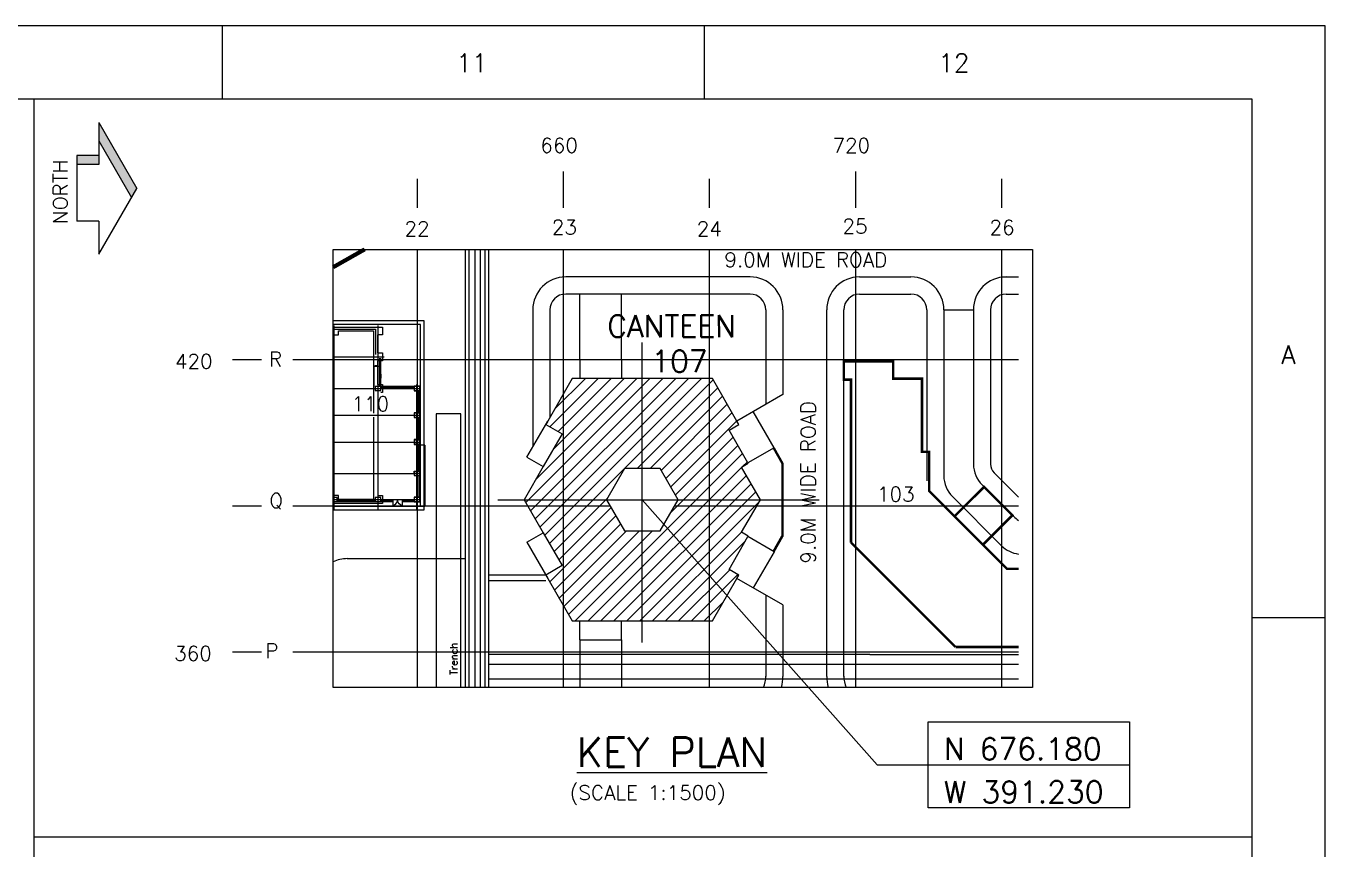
# Model space of a CAD drawing. Extents: x 875770 to 917820, y -160285 to -130585.
# Drawn here: x 908927 to 917820, y -136219 to -130585 of the extents above; entities that cross this region are included whole.
import ezdxf
from ezdxf.enums import TextEntityAlignment as Align

# ---------------------------------------------------------------- set-up
doc = ezdxf.new("R2010")
doc.units = 0
doc.header["$LTSCALE"] = 450
doc.header["$MEASUREMENT"] = 0
for name, pattern in [('0', [0]), ('CENTER2', [1.125, 0.75, -0.125, 0.125, -0.125]), ('DASHED', [0.75, 0.5, -0.25]), ('HIDDEN', [0.375, 0.25, -0.125]), ('HIDDENX2', [0.75, 0.5, -0.25])]:
    doc.linetypes.add(name, pattern=pattern)
for name, color, linetype, lineweight in [('2MM', 2, 'Continuous', 0), ('3MM', 3, 'Continuous', 0), ('AR-STAIR', 3, 'Continuous', 13), ('BRICK_WALL', 7, 'Continuous', 0), ('CENTER', 9, 'CENTER2', 0), ('CHILLED_WATER_LINE', 150, 'Continuous', 0), ('CIVIL', 3, 'Continuous', 0), ('COLUMN', 3, 'Continuous', 0), ('CV-CB-CIVIL', 3, 'Continuous', 0), ('CV-CB-TEXT', 3, 'Continuous', 0), ('CVSHADE', 25, 'Continuous', 0), ('DIM', 2, 'Continuous', 0), ('door', 252, 'Continuous', 0), ('ELEC_OPENING', 7, 'Continuous', 0), ('GRID', 8, 'CENTER2', 0), ('HANDRAIL', 2, 'Continuous', 0), ('Opening', 140, 'Continuous', 13), ('road', 70, 'Continuous', 0), ('TEMPLATE', 7, 'Continuous', 0), ('TEXT', 3, 'Continuous', 0), ('wall', 2, 'Continuous', 0)]:
    doc.layers.add(name, color=color, linetype=linetype, lineweight=lineweight)
doc.styles.add('ROMANS', font='romans.shx', dxfattribs={"height": 150})
doc.styles.add('SIMPLEX', font='romans.shx')
doc.styles.add('Style-msdefault', font='msdefault.shx')
doc.linetypes.add('FENCELINE1', pattern='A,0.00025,-0.0001,["& ",Style-msdefault,S=0.0001,R=0,X=-0.0001,Y=0],-0.0001,0.001', length=0.00145)

# ---------------------------------------------------------------- blocks, each defined once
blk = doc.blocks.new('*U82')
at = {"layer": 'TEMPLATE', "color": 2, "linetype": '0'}
for p, q in [((31538, 22275), (-31538, 22275)), ((20212, 22275), (20212, 21525)), ((25162, 22275), (25162, 21525)), ((31538, -22275), (31538, 22275)), ((30788, 16200), (31538, 16200))]:
    blk.add_line(p, q, dxfattribs=at)
at = {"layer": 'TEMPLATE', "color": 6, "linetype": '0'}
for p, q in [((30788, 21525), (-29288, 21525)), ((30788, -21525), (30788, 21525))]:
    blk.add_line(p, q, dxfattribs=at)
at = {"layer": 'TEMPLATE', "color": 4, "style": 'ROMANS'}
for s, p in [('11', (22615, 21802)), ('12', (27565, 21802))]:
    blk.add_text(s, height=187.5, dxfattribs=at).set_placement(p)
at = {"layer": 'TEMPLATE', "color": 4, "linetype": '0', "style": 'ROMANS'}
blk.add_text('A', height=188, dxfattribs=at).set_placement((31163, 18900), align=Align.MIDDLE_CENTER)
blk = doc.blocks.new('1000_WIDTH')
at = {"layer": 'door', "ltscale": 5, "flags": 128}
for points in [[(0, 0.05), (0.03, 0.05), (0.03, -0.05), (0, -0.05), (0, 0.05)], [(0.97, 0.05), (1, 0.05), (1, -0.05), (0.97, -0.05), (0.97, 0.05)]]:
    blk.add_lwpolyline(points, close=True, dxfattribs=at)
blk.add_lwpolyline([(0.03, 0), (0.03, -0.93, 0.364679), (0.97, 0)], format="xyb", dxfattribs=at)

msp = doc.modelspace()

# ---------------------------------------------------------------- hatches: boundary and pattern name
at = {"layer": 'TEMPLATE', "ltscale": 0.2}
for points in [[(909649.67, -131758.79), (909425.94, -131371.29), (909425.94, -131246.29), (909685.75, -131696.29)], [(909275.94, -131533.79), (909275.94, -131471.29), (909425.94, -131471.29), (909425.94, -131533.79)]]:
    msp.add_hatch(color=6, dxfattribs=at).paths.add_polyline_path(points)
at = {"layer": 'TEXT', "ltscale": 24.999872}
h = msp.add_hatch(dxfattribs=at)
h.set_pattern_fill('ANSI31', color=1, style=0, pattern_type=2)
h.set_pattern_definition([(45, (1573057.65, -102905.164), (-44.194174, 44.194174), [])])
h.paths.add_polyline_path([(913807.45, -133312.08), (913794.29, -133289.28), (913625.84, -132997.52), (913288.94, -132997.52), (913003.94, -132997.52), (912667.05, -132997.52), (912498.6, -133289.28), (912485.43, -133312.08), (912598.01, -133377.08), (912468.68, -133601.09), (912337.76, -133827.86), (912468.68, -134054.62), (912598.01, -134278.63), (912485.43, -134343.63), (912498.6, -134366.43), (912667.05, -134658.2), (913003.94, -134658.2), (913288.94, -134658.2), (913625.84, -134658.2), (913794.29, -134366.43), (913807.45, -134343.63), (913740.19, -134304.8), (913869.53, -134080.78), (913871.53, -134077.32), (913826.2, -134051.15), (913955.13, -133827.86), (913826.2, -133604.56), (913871.53, -133578.39), (913869.53, -133574.93), (913740.19, -133350.92)])
h.paths.add_polyline_path([(913023.66, -133615.18), (913269.23, -133615.18), (913392.02, -133827.86), (913269.23, -134040.53), (913023.66, -134040.53), (912900.87, -133827.86)], flags=16)

# ---------------------------------------------------------------- linework, layer by layer
at = {"color": 6, "ltscale": 33.33333}
for p, q in [((912718.94, -132868.85), (912718.94, -132997.52)), ((913003.94, -132868.85), (913003.94, -132997.52)), ((914109, -133107.58), (913794.29, -133289.28)), ((912356.1, -133536.09), (912498.6, -133289.28)), ((914048.22, -133471.76), (913905.72, -133224.94)), ((914048.22, -133471.76), (913869.53, -133574.93)), ((912356.67, -133536.43), (912468.68, -133601.09)), ((912356.67, -134119.28), (912468.68, -134054.62)), ((914048.22, -134183.95), (913869.53, -134080.78)), ((912356.1, -134119.62), (912498.6, -134366.43)), ((914048.22, -134183.95), (913905.72, -134430.77)), ((914109.03, -134548.15), (913794.29, -134366.43)), ((912718.94, -134786.86), (912718.94, -134658.2)), ((913003.94, -134786.86), (913003.94, -134658.2)), ((912718.94, -134786.86), (913003.94, -134786.86))]:
    msp.add_line(p, q, dxfattribs=at)
at = {"color": 6, "linetype": 'HIDDENX2', "ltscale": 33.33333}
msp.add_line((912718.94, -132868.85), (913003.94, -132868.85), dxfattribs=at)
at = {"color": 25, "ltscale": 33.33333}
msp.add_line((911902.9, -133239), (911736.23, -133239), dxfattribs=at)
at = {"color": 25, "lineweight": 0, "ltscale": 33.33333, "flags": 128}
msp.add_lwpolyline([(911029.72, -132113.86), (915818.65, -132113.86), (915818.65, -135112.51), (911029.72, -135112.51), (911029.72, -132113.86)], close=True, dxfattribs=at)
at = {"color": 6, "ltscale": 33.33333, "flags": 128}
for points in [[(913807.45, -133312.08), (913794.29, -133289.28), (913625.84, -132997.52), (913288.94, -132997.52), (913003.94, -132997.52), (912667.05, -132997.52), (912498.6, -133289.28), (912485.43, -133312.08), (912598.01, -133377.08), (912468.68, -133601.09), (912337.76, -133827.86), (912468.68, -134054.62), (912598.01, -134278.63), (912485.43, -134343.63), (912498.6, -134366.43), (912667.05, -134658.2), (913003.94, -134658.2), (913288.94, -134658.2), (913625.84, -134658.2), (913794.29, -134366.43), (913807.45, -134343.63), (913740.19, -134304.8), (913869.53, -134080.78), (913871.53, -134077.32), (913826.2, -134051.15), (913955.13, -133827.86), (913826.2, -133604.56), (913871.53, -133578.39), (913869.53, -133574.93), (913740.19, -133350.92), (913807.45, -133312.08)], [(912900.87, -133827.86), (913023.66, -134040.53), (913269.23, -134040.53), (913392.02, -133827.86), (913269.23, -133615.18), (913023.66, -133615.18), (912900.87, -133827.86)]]:
    msp.add_lwpolyline(points, close=True, dxfattribs=at)
at = {"color": 25, "ltscale": 33.33333, "flags": 128}
for points in [[(911736.23, -133239), (911736.23, -135112.51)], [(911902.9, -135112.51), (911902.9, -133239)]]:
    msp.add_lwpolyline(points, dxfattribs=at)
at = {"layer": '2MM', "color": 25, "linetype": 'CENTER2', "ltscale": 33.33333}
msp.add_line((911319.45, -132909.13), (911336.35, -132909.13), dxfattribs=at)
at = {"layer": '2MM', "color": 25, "ltscale": 33.33333}
for p, q in [((911320.66, -132909.9), (911320.66, -132906.9)), ((911320.66, -132909.9), (911320.86, -132909.9)), ((911320.86, -132909.9), (911320.86, -132915.47)), ((911335.06, -132909.9), (911334.86, -132909.9)), ((911334.86, -132909.9), (911334.86, -132915.47)), ((911335.06, -132909.9), (911335.06, -132906.9))]:
    msp.add_line(p, q, dxfattribs=at)
at = {"layer": '3MM', "color": 25, "linetype": 'CENTER2', "ltscale": 33.33333}
for p, q in [((911320.86, -132908.03), (911320.86, -132910.23)), ((911320.86, -132910.23), (911321.2, -132910.23)), ((911321.2, -132908.03), (911321.2, -132910.23)), ((911334.53, -132908.03), (911334.53, -132910.23)), ((911334.86, -132910.23), (911334.53, -132910.23)), ((911334.86, -132908.03), (911334.86, -132910.23))]:
    msp.add_line(p, q, dxfattribs=at)
at = {"layer": '3MM', "color": 25, "linetype": 'Continuous', "ltscale": 33.33333}
for p, q in [((911321.2, -132908.8), (911334.53, -132908.8)), ((911321.2, -132909.47), (911334.53, -132909.47))]:
    msp.add_line(p, q, dxfattribs=at)
at = {"layer": 'AR-STAIR', "color": 25, "linetype": 'Continuous', "ltscale": 33.334245, "const_width": 16.76, "flags": 128}
for points in [[(914575.33, -134121.27), (914575.33, -133005.9), (914525.33, -133005.9), (914525.33, -132882.23), (914537.99, -132882.23), (914863, -132882.23), (914863, -132999.4), (915060.67, -132999.4), (915060.67, -133499.41), (915110.68, -133499.41), (915110.68, -133768.25), (915635.39, -134293.16), (915642.19, -134299.97), (915643.57, -134301.35), (915721.79, -134301.35)], [(915284.14, -133941.78), (915485.91, -133740.01), (915680.38, -133934.31), (915473.91, -134140.78)], [(914575.33, -134121.27), (915290.55, -134836.5)], [(915721.79, -134836.5), (915290.55, -134836.5)]]:
    msp.add_lwpolyline(points, dxfattribs=at)
at = {"layer": 'BRICK_WALL', "color": 25, "ltscale": 33.33333}
for p, q in [((911137.02, -133839.48), (911137.02, -133831.81)), ((911237.02, -133839.48), (911237.02, -133831.81))]:
    msp.add_line(p, q, dxfattribs=at)
at = {"layer": 'CENTER', "color": 25, "linetype": 'CENTER2', "ltscale": 1666.666486}
for p, q in [((911029.72, -133066.14), (911626.61, -133066.14)), ((911029.72, -133826.18), (911626.61, -133826.18))]:
    msp.add_line(p, q, dxfattribs=at)
at = {"layer": 'CIVIL', "color": 25, "ltscale": 33.33333}
for p, q in [((911616.02, -133236.18), (911623.69, -133236.18)), ((911616.02, -133262.84), (911623.69, -133262.84)), ((911623.69, -133222.51), (911623.69, -133236.18)), ((911623.69, -133262.84), (911623.69, -133276.51)), ((911616.02, -133419.51), (911623.69, -133419.51)), ((911616.02, -133446.18), (911623.69, -133446.18)), ((911657.02, -133454.11), (911623.69, -133454.11)), ((911657.02, -133454.11), (911657.02, -133872.84))]:
    msp.add_line(p, q, dxfattribs=at)
at = {"layer": 'CIVIL', "color": 25, "ltscale": 28.33333}
msp.add_line((911237.02, -133839.51), (911237.02, -133831.85), dxfattribs=at)
at = {"layer": 'CIVIL', "color": 25, "ltscale": 66.666659}
msp.add_line((911029.72, -133872.84), (911657.02, -133872.84), dxfattribs=at)
at = {"layer": 'CIVIL', "color": 25, "linetype": 'Continuous', "ltscale": 423333.287461, "const_width": 28.33, "flags": 128}
msp.add_lwpolyline([(911245.75, -132113.86), (911029.72, -132236.22)], dxfattribs=at)
at = {"layer": 'CIVIL', "color": 25, "ltscale": 28.33333}
for centre, start, end in [((911141.17, -133835.42), 0, 149.365399), ((911149.35, -133835.42), 180, 0), ((911157.52, -133835.42), 0, 180), ((911165.7, -133835.42), 180, 0), ((911173.87, -133835.42), 0, 180), ((911173.87, -133835.42), 0, 149.365399), ((911182.05, -133835.42), 180, 0), ((911190.23, -133835.42), 0, 180), ((911198.4, -133835.42), 180, 0), ((911206.58, -133835.42), 0, 180), ((911214.76, -133835.42), 180, 0), ((911222.93, -133835.42), 0, 180), ((911231.11, -133835.42), 180, 0), ((911239.28, -133835.42), 123.567001, 180)]:
    msp.add_arc(centre, 4.09, start, end, dxfattribs=at)
at = {"layer": 'COLUMN', "color": 25, "linetype": 'HIDDEN', "ltscale": 49999.994582}
for p, q in [((911307.02, -132672.81), (911307.02, -133236.14)), ((911308.7, -132915.47), (911308.71, -133052.81)), ((911349.36, -132915.47), (911308.7, -132915.47)), ((911307.02, -133262.81), (911307.02, -133826.14))]:
    msp.add_line(p, q, dxfattribs=at)
at = {"layer": 'COLUMN', "color": 25, "ltscale": 49999.994582}
for p, q in [((911623.69, -133810.11), (911583.69, -133810.11)), ((911583.69, -133810.11), (911583.69, -133843.45)), ((911623.69, -133843.45), (911623.69, -133810.11)), ((911583.69, -133843.45), (911623.69, -133843.45))]:
    msp.add_line(p, q, dxfattribs=at)
at = {"layer": 'COLUMN', "color": 25, "linetype": 'HIDDEN', "ltscale": 49999.994582}
for points in [[(911029.72, -132699.48), (911067.02, -132699.48), (911067.02, -132672.81)], [(911067.02, -132672.81), (911307.02, -132672.81)], [(911067.02, -133826.14), (911067.02, -133799.48), (911029.72, -133799.48)], [(911307.02, -133826.14), (911067.02, -133826.14)]]:
    msp.add_lwpolyline(points, dxfattribs=at)
at = {"layer": 'COLUMN', "color": 25, "ltscale": 49999.994582, "flags": 128}
for points in [[(911367.02, -132832.81), (911367.02, -132876.14), (911357.02, -132876.14)], [(911357.02, -133039.48), (911367.02, -133039.48), (911367.02, -133092.81), (911357.02, -133092.81)], [(911623.69, -133049.48), (911583.69, -133049.48), (911583.69, -133082.81), (911610.36, -133082.81)], [(911610.36, -133232.81), (911583.69, -133232.81), (911583.69, -133266.14), (911610.36, -133266.14)], [(911610.36, -133416.14), (911583.69, -133416.14), (911583.69, -133449.48), (911610.36, -133449.48)], [(911583.69, -133652.81), (911583.69, -133632.81), (911610.36, -133632.81)], [(911029.72, -133839.48), (911050.36, -133839.48), (911050.36, -133839.48)], [(911323.69, -133839.48), (911323.69, -133839.48), (911350.36, -133839.48), (911350.36, -133839.48)]]:
    msp.add_lwpolyline(points, dxfattribs=at)
at = {"layer": 'COLUMN', "color": 25, "linetype": 'HIDDEN', "ltscale": 49999.994582, "flags": 128}
for points in [[(911333.69, -132876.14), (911333.69, -133039.48)], [(911357.02, -132876.14), (911333.69, -132876.14)], [(911333.69, -133039.48), (911349.36, -133039.48)]]:
    msp.add_lwpolyline(points, dxfattribs=at)
at = {"layer": 'COLUMN', "color": 25, "ltscale": 33.33333, "flags": 128}
for points in [[(911357.02, -133079.48), (911357.02, -133052.81), (911317.02, -133052.81), (911317.02, -133079.48), (911357.02, -133079.48)], [(911623.69, -133079.48), (911623.69, -133052.81), (911583.69, -133052.81), (911583.69, -133079.48), (911623.69, -133079.48)], [(911623.69, -133262.81), (911623.69, -133236.14), (911583.69, -133236.14), (911583.69, -133262.81), (911623.69, -133262.81)], [(911623.69, -133446.14), (911623.69, -133419.48), (911583.69, -133419.48), (911583.69, -133446.14), (911623.69, -133446.14)], [(911623.69, -133662.81), (911623.69, -133636.14), (911583.69, -133636.14), (911583.69, -133662.81), (911623.69, -133662.81)], [(911357.02, -133839.48), (911357.02, -133812.81), (911317.02, -133812.81), (911317.02, -133839.48), (911357.02, -133839.48)], [(911623.69, -133839.48), (911623.69, -133812.81), (911583.69, -133812.81), (911583.69, -133839.48), (911623.69, -133839.48)]]:
    msp.add_lwpolyline(points, close=True, dxfattribs=at)
msp.add_lwpolyline([(911029.72, -133839.48), (911057.02, -133839.48), (911057.02, -133812.81), (911029.72, -133812.81)], dxfattribs=at)
at = {"layer": 'ELEC_OPENING', "color": 25, "ltscale": 33.33333}
for p, q in [((911103.69, -133831.84), (911057.02, -133839.51)), ((911057.02, -133831.84), (911103.69, -133839.51)), ((911393.69, -133831.84), (911357.02, -133839.48)), ((911357.02, -133831.84), (911393.69, -133839.51))]:
    msp.add_line(p, q, dxfattribs=at)
at = {"layer": 'ELEC_OPENING', "color": 25, "ltscale": 33.33333, "flags": 128}
for points in [[(911103.69, -133839.51), (911057.02, -133839.51), (911057.02, -133831.84), (911103.69, -133831.84), (911103.69, -133839.51)], [(911393.69, -133839.51), (911357.02, -133839.51), (911357.02, -133831.84), (911393.69, -133831.84), (911393.69, -133839.51)]]:
    msp.add_lwpolyline(points, close=True, dxfattribs=at)
at = {"layer": 'GRID', "color": 8, "ltscale": 33.33333}
for p, q in [((912607.02, -131828.7), (912607.02, -131580.16)), ((914607.02, -131828.7), (914607.02, -131580.16)), ((911607.02, -131828.7), (911607.02, -131630.16)), ((913607.02, -131828.7), (913607.02, -131630.16)), ((915607.02, -131828.7), (915607.02, -131630.16)), ((910339.96, -132868.85), (910538.5, -132868.85)), ((910339.96, -132868.85), (910538.5, -132868.85)), ((910339.96, -133868.85), (910538.5, -133868.85)), ((910339.96, -133868.85), (910538.5, -133868.85)), ((910339.96, -134868.85), (910538.5, -134868.85)), ((910339.96, -134868.85), (910538.5, -134868.85))]:
    msp.add_line(p, q, dxfattribs=at)
at = {"layer": 'GRID', "color": 8, "ltscale": 24.999872}
for p, q in [((911607.02, -135112.51), (911607.02, -132113.86)), ((912607.02, -135112.51), (912607.02, -132113.86)), ((913607.02, -135112.51), (913607.02, -132113.86)), ((914607.02, -135112.51), (914607.02, -132113.86)), ((915607.02, -135112.51), (915607.02, -132113.86)), ((910754.35, -132868.85), (915721.79, -132868.85)), ((910754.35, -133868.85), (912924.54, -133868.85)), ((913368.35, -133868.85), (915721.79, -133868.85)), ((910754.35, -134868.85), (915721.79, -134868.85))]:
    msp.add_line(p, q, dxfattribs=at)
at = {"layer": 'GRID', "color": 8, "linetype": 'CENTER2', "ltscale": 1666.666486}
for p, q in [((911037.02, -133893.75), (911037.02, -132634.57)), ((911337.02, -133893.75), (911337.02, -132634.57)), ((911029.72, -132849.48), (911378.08, -132849.48)), ((911603.69, -133893.75), (911603.69, -133038.91)), ((911037.02, -133249.48), (911626.61, -133249.48)), ((911037.02, -133432.81), (911626.47, -133432.81)), ((911037.02, -133649.48), (911626.61, -133649.48))]:
    msp.add_line(p, q, dxfattribs=at)
at = {"layer": 'GRID', "color": 8, "ltscale": 999.994892}
for p, q in [((913146.44, -134806.33), (913146.44, -132751.35)), ((912156.59, -133827.86), (914357.43, -133827.86))]:
    msp.add_line(p, q, dxfattribs=at)
at = {"layer": 'HANDRAIL', "color": 25, "linetype": 'FENCELINE1', "ltscale": 26666.663777}
for p, q in [((911029.72, -132659.48), (911320.36, -132659.48)), ((911320.36, -132659.48), (911320.36, -132832.81))]:
    msp.add_line(p, q, dxfattribs=at)
at = {"layer": 'Opening', "color": 25, "linetype": 'DASHED', "ltscale": 6666.665944}
for p, q in [((911357.02, -132968.81), (911349.36, -132996.81)), ((911349.36, -132968.81), (911357.02, -132996.81)), ((911616.02, -133099.14), (911623.69, -133127.14)), ((911623.69, -133099.14), (911616.02, -133127.14)), ((911623.69, -133282.48), (911616.02, -133310.48)), ((911616.02, -133282.48), (911623.69, -133310.48)), ((911616.02, -133482.48), (911623.69, -133510.48)), ((911623.69, -133482.48), (911616.02, -133510.48)), ((911107.02, -133831.84), (911057.02, -133839.48)), ((911057.02, -133831.84), (911107.02, -133839.51))]:
    msp.add_line(p, q, dxfattribs=at)
for points in [[(911349.36, -132996.81), (911349.36, -132968.81), (911357.02, -132968.81), (911357.02, -132996.81), (911349.36, -132996.81)], [(911616.02, -133127.14), (911616.02, -133099.14), (911623.69, -133099.14), (911623.69, -133127.14), (911616.02, -133127.14)], [(911616.02, -133310.48), (911616.02, -133282.48), (911623.69, -133282.48), (911623.69, -133310.48), (911616.02, -133310.48)], [(911616.02, -133510.48), (911616.02, -133482.48), (911623.69, -133482.48), (911623.69, -133510.48), (911616.02, -133510.48)], [(911057.02, -133839.51), (911107.02, -133839.51), (911107.02, -133831.84), (911057.02, -133831.84), (911057.02, -133839.51)]]:
    msp.add_lwpolyline(points, close=True, dxfattribs=at)
at = {"layer": 'road', "color": 25, "ltscale": 8466.665749}
for p, q in [((911936.23, -135112.51), (911936.23, -132113.86)), ((911961.23, -135112.51), (911961.23, -132113.86)), ((912001.86, -135112.51), (912001.6, -132113.86)), ((912039.06, -135112.51), (912038.8, -132113.86)), ((912070.06, -135112.51), (912069.8, -132113.86)), ((912094.86, -135112.51), (912094.6, -132113.86)), ((913884, -132303.12), (912621.66, -132303.11)), ((914633.63, -132303.09), (914985.7, -132303.09)), ((915607.02, -132303.02), (915721.79, -132303.03)), ((913884, -132419.79), (912621.66, -132419.78)), ((914633.65, -132419.76), (914985.69, -132419.76)), ((915637.56, -132419.76), (915721.79, -132419.77)), ((912396.66, -132528.11), (912396.66, -133465.84)), ((912513.33, -132528.11), (912513.33, -133263.77)), ((913992.32, -132528.12), (913992.34, -133174.93)), ((914108.99, -132528.12), (914109, -133107.58)), ((914408.66, -135037.33), (914408.66, -132528.1)), ((914525.33, -135037.33), (914525.33, -132528.1)), ((911029.72, -133897.84), (911652.9, -133897.84)), ((911126.16, -134231.18), (911936.23, -134231.18)), ((913992.36, -134480.79), (913992.38, -135037.3)), ((914109.03, -134548.15), (914109.04, -135037.3)), ((912718.94, -134786.86), (912719.06, -135112.51)), ((913003.94, -134786.86), (913004.06, -135112.51)), ((914703.71, -134886.5), (915721.79, -134886.5)), ((912094.84, -134953.16), (915721.79, -134953.16)), ((912094.85, -135053.16), (915721.79, -135053.16))]:
    msp.add_line(p, q, dxfattribs=at)
at = {"layer": 'road', "color": 6, "ltscale": 8466.665749}
for p, q in [((914041.58, -133475.59), (914102.37, -133580.9)), ((914048.22, -133471.76), (914109.01, -133577.06)), ((914101.35, -133577.06), (914101.36, -134078.63)), ((914109.01, -133577.06), (914109.02, -134078.63)), ((914041.58, -134180.12), (914102.38, -134074.8)), ((914048.22, -134183.95), (914109.02, -134078.63))]:
    msp.add_line(p, q, dxfattribs=at)
at = {"layer": 'road', "color": 25, "ltscale": 8466.665749, "flags": 128}
for points in [[(911029.72, -133897.84), (911652.9, -133897.84), (911652.9, -132604.04), (911029.72, -132604.04)], [(911029.72, -133872.84), (911627.9, -133872.84), (911627.9, -132629.04), (911029.72, -132629.04)]]:
    msp.add_lwpolyline(points, dxfattribs=at)
at = {"layer": 'road', "color": 25, "ltscale": 8466.665749}
for centre, radius, start, end in [((912621.66, -132528.11), 225, 90, 180), ((913883.99, -132528.12), 225, 0, 89.998353), ((914633.66, -132528.09), 225, 90.006316, 180.004669), ((914985.68, -132528.09), 225, 359.995331, 89.993684), ((915637.58, -132528.09), 225, 90.006316, 180.004669), ((912621.66, -132528.11), 108.33, 90, 180), ((913883.99, -132528.12), 108.33, 0, 89.998353), ((914633.66, -132528.09), 108.33, 90.006316, 180.004669), ((914985.68, -132528.09), 108.33, 359.995331, 89.993684), ((915637.58, -132528.09), 108.33, 90.006316, 180.004669), ((911126.16, -134456.18), 225, 90, 115.379892), ((913808.66, -135036.5), 183.33, 335.505373, 359.847161), ((913808.66, -135036.5), 300, 345.32289, 359.847161), ((913809.04, -135036.5), 300, 345.322868, 359.847161), ((914708.66, -135036.5), 300, 180.152839, 194.67711), ((914708.66, -135036.5), 183.33, 180.152839, 204.494627)]:
    msp.add_arc(centre, radius, start, end, dxfattribs=at)
at = {"layer": 'TEMPLATE', "color": 6, "ltscale": 0.5}
for p, q in [((908984.06, -144408.35), (908984.06, -131084.56)), ((908984.06, -136136.16), (917320.06, -136136.16))]:
    msp.add_line(p, q, dxfattribs=at)
at = {"layer": 'TEMPLATE', "color": 3, "ltscale": 0.2}
for p, q in [((909425.94, -131246.29), (909685.75, -131696.29)), ((909425.94, -131246.29), (909425.94, -131533.79)), ((909425.94, -131371.29), (909649.67, -131758.79)), ((909275.94, -131471.29), (909275.94, -131921.29)), ((909425.94, -131471.29), (909275.94, -131471.29)), ((909425.94, -131533.79), (909275.94, -131533.79)), ((909425.94, -132146.29), (909685.75, -131696.29)), ((909425.94, -131921.29), (909275.94, -131921.29)), ((909425.94, -131921.29), (909425.94, -132146.29))]:
    msp.add_line(p, q, dxfattribs=at)
at = {"layer": 'TEXT', "color": 25, "ltscale": 33.33333}
for p, q in [((912718.94, -132868.85), (912718.95, -132419.78)), ((913003.94, -132868.85), (913003.95, -132419.78)), ((915094.01, -132528.1), (915094.01, -133699.4)), ((915210.68, -132528.11), (915412.58, -132527.93)), ((915210.68, -132528.08), (915210.68, -133664.85)), ((915412.58, -132527.93), (915413.53, -133584.99)), ((915529.24, -132527.82), (915530.2, -133584.88)), ((915554.63, -133643.76), (915721.79, -133810.76)), ((915472.18, -133726.29), (915688.92, -133942.84)), ((915269.32, -133806.34), (915606.14, -134142.84)), ((912485.43, -134343.63), (912094.79, -134343.66)), ((912485.43, -134383.63), (912094.79, -134383.66)), ((914703.71, -134886.5), (912094.84, -134886.72))]:
    msp.add_line(p, q, dxfattribs=at)
at = {"layer": 'TEXT', "color": 2, "ltscale": 24.999872}
for p, q in [((913146.44, -133827.86), (914754.19, -135642.97)), ((914754.19, -135642.97), (916481.03, -135642.97))]:
    msp.add_line(p, q, dxfattribs=at)
at = {"layer": 'TEXT', "color": 2, "ltscale": 24.999872, "flags": 128}
msp.add_lwpolyline([(915102.44, -135348.22), (916481.03, -135348.22), (916481.03, -135937.71), (915102.44, -135937.71), (915102.44, -135348.22)], close=True, dxfattribs=at)
at = {"layer": 'TEXT', "color": 25, "ltscale": 33.33333}
for centre, radius, start, end in [((915613.53, -133584.81), 200, 180.051813, 225.026699), ((915613.53, -133584.81), 83.33, 180.051813, 225.026699), ((915410.68, -133664.85), 200, 180, 225.026699), ((915830.28, -133801.35), 200, 225.026699, 237.150097), ((915747.49, -134001.35), 200, 225.026699, 262.617107)]:
    msp.add_arc(centre, radius, start, end, dxfattribs=at)
at = {"layer": 'wall', "color": 25, "ltscale": 49999.994582}
for p, q in [((911029.72, -132646.14), (911367.02, -132646.14)), ((911367.02, -133852.81), (911029.72, -133852.81))]:
    msp.add_line(p, q, dxfattribs=at)
at = {"layer": 'wall', "color": 25, "ltscale": 66.666659}
for p, q in [((911349.36, -133052.84), (911349.36, -132859.48)), ((911357.02, -133052.84), (911357.02, -132859.48)), ((911057.02, -133831.84), (911317.02, -133831.84)), ((911057.02, -133839.51), (911317.02, -133839.51)), ((911317.02, -133831.84), (911317.02, -133839.51)), ((911357.02, -133831.84), (911437.02, -133831.84)), ((911357.02, -133839.51), (911437.02, -133839.51)), ((911437.02, -133831.84), (911437.02, -133839.51)), ((911503.69, -133831.84), (911583.69, -133831.84)), ((911503.69, -133831.84), (911503.69, -133839.51)), ((911503.69, -133839.51), (911583.69, -133839.51)), ((911583.69, -133831.84), (911583.69, -133839.51))]:
    msp.add_line(p, q, dxfattribs=at)
at = {"layer": 'wall', "color": 25, "ltscale": 33.33333}
for p, q in [((911583.69, -133052.81), (911357.02, -133052.81)), ((911583.69, -133060.48), (911357.02, -133060.48)), ((911616.02, -133079.48), (911616.02, -133236.18)), ((911616.02, -133262.84), (911616.02, -133419.48)), ((911616.02, -133446.18), (911616.02, -133636.14)), ((911616.02, -133662.81), (911616.02, -133812.84)), ((911623.69, -133662.81), (911623.69, -133812.84))]:
    msp.add_line(p, q, dxfattribs=at)
at = {"layer": 'wall', "color": 25, "ltscale": 49999.994582, "flags": 128}
for points in [[(911367.02, -132646.14), (911367.02, -132699.48), (911333.69, -132699.48)], [(911333.69, -132699.48), (911333.69, -132822.81)], [(911333.69, -132822.81), (911367.02, -132822.81), (911367.02, -132832.81)], [(911610.36, -133082.81), (911610.36, -133232.81)], [(911610.36, -133266.14), (911610.36, -133416.14)], [(911610.36, -133449.48), (911610.36, -133632.81)], [(911333.69, -133799.48), (911367.02, -133799.48), (911367.02, -133831.84)], [(911367.02, -133839.51), (911367.02, -133852.81)]]:
    msp.add_lwpolyline(points, dxfattribs=at)

# ---------------------------------------------------------------- block references
at = {"layer": 'CVSHADE', "color": 25, "ltscale": 33.33333, "xscale": 33.33332963725172, "yscale": 33.33332975366645, "zscale": 33.33332972135345}
msp.add_blockref('1000_WIDTH', (911437.02, -133835.64, -463424378.25), dxfattribs=at)
at = {"layer": 'CVSHADE', "color": 25, "ltscale": 33.33333, "xscale": 33.33332963725172, "yscale": -33.33332975366645, "zscale": 33.33332972135345, "rotation": 180}
msp.add_blockref('1000_WIDTH', (911503.69, -133835.64, -463424378.25), dxfattribs=at)
at = {"layer": 'DIM', "ltscale": 0.666667, "xscale": 0.6666666666666, "yscale": 0.6666666666666, "zscale": 0.6666666666666}
msp.add_blockref('*U82', (896795.06, -145434.56, 25), dxfattribs=at)

# ---------------------------------------------------------------- texts
at = {"layer": 'CHILLED_WATER_LINE', "color": 25, "style": 'ROMANS'}
msp.add_text('Trench', height=50, rotation=89.985, dxfattribs=at).set_placement((911880.54, -135027.64))
at = {"layer": 'CV-CB-CIVIL', "color": 6, "linetype": 'Continuous', "style": 'SIMPLEX'}
msp.add_text('%%uKEY PLAN%%U', height=200, dxfattribs=at).set_placement((913349, -135656.18), align=Align.CENTER)
at = {"layer": 'CV-CB-TEXT', "style": 'ROMANS'}
msp.add_text('(SCALE 1:1500)', height=100, dxfattribs=at).set_placement((912648.96, -135883.48))
at = {"layer": 'TEMPLATE', "color": 3, "style": 'ROMANS'}
msp.add_text('NORTH', height=100, rotation=90.012454, dxfattribs=at).set_placement((909212.4, -131939.9))
at = {"layer": 'TEXT', "linetype": 'Continuous', "ltscale": 10, "style": 'ROMANS'}
for s, p in [('660', (912448.39, -131452.02)), ('720', (914448.39, -131452.02)), ('22', (911518.37, -132022.43)), ('23', (912527.12, -132012.51)), ('24', (913519.4, -132023.68)), ('25', (914517.01, -132005.33)), ('26', (915523.2, -132013.78))]:
    msp.add_text(s, height=100, dxfattribs=at).set_placement(p)
for s, p in [('420', (910204.26, -132930.38)), ('R', (910680.54, -132916.33)), ('Q', (910687.43, -133884.04)), ('P', (910654.78, -134912.68)), ('360', (910199.13, -134930.38))]:
    msp.add_text(s, height=100, dxfattribs=at).set_placement(p, align=Align.RIGHT)
at = {"layer": 'TEXT', "color": 25, "style": 'ROMANS'}
msp.add_text('110', height=99.999, dxfattribs=at).set_placement((911156.14, -133221.67))
at = {"layer": 'TEXT', "color": 25, "char_height": 66.6667, "attachment_point": 7, "line_spacing_factor": 0.6, "style": 'ROMANS'}
for insert, rotation in [((913708.41, -132235.16), 0.015), ((914332.51, -134265.12), 90.015)]:
    msp.add_mtext('\\H1.5x;9.0M WIDE ROAD', dxfattribs=dict(at, insert=insert, rotation=rotation))
at = {"layer": 'TEXT', "linetype": 'Continuous', "insert": (912906.37, -132714.38), "char_height": 66.6667, "attachment_point": 7, "rotation": 0.015, "line_spacing_factor": 0.6, "style": 'ROMANS'}
msp.add_mtext('\\H2.24999x;CANTEEN', dxfattribs=at)
at = {"layer": 'TEXT', "linetype": 'Continuous', "insert": (913207.8, -132955.17), "char_height": 100, "attachment_point": 7, "line_spacing_factor": 0.6, "style": 'ROMANS'}
msp.add_mtext('\\H1.49999x;107', dxfattribs=at)
at = {"layer": 'TEXT', "color": 25, "insert": (914753.31, -133839.97), "char_height": 100, "attachment_point": 7, "line_spacing_factor": 0.6, "style": 'ROMANS'}
msp.add_mtext('103', dxfattribs=at)
at = {"layer": 'TEXT', "color": 6, "linetype": 'Continuous', "attachment_point": 7, "rotation": 0.015, "style": 'ROMANS'}
for s, insert, char_height, line_spacing_factor in [('N 676.180', (915211.25, -135609.11), 150, 0.266667), ('W 391.230', (915211.25, -135903.86), 149.999, 0.266668)]:
    msp.add_mtext(s, dxfattribs=dict(at, insert=insert, char_height=char_height, line_spacing_factor=line_spacing_factor))

doc.saveas('drawing.dxf')
